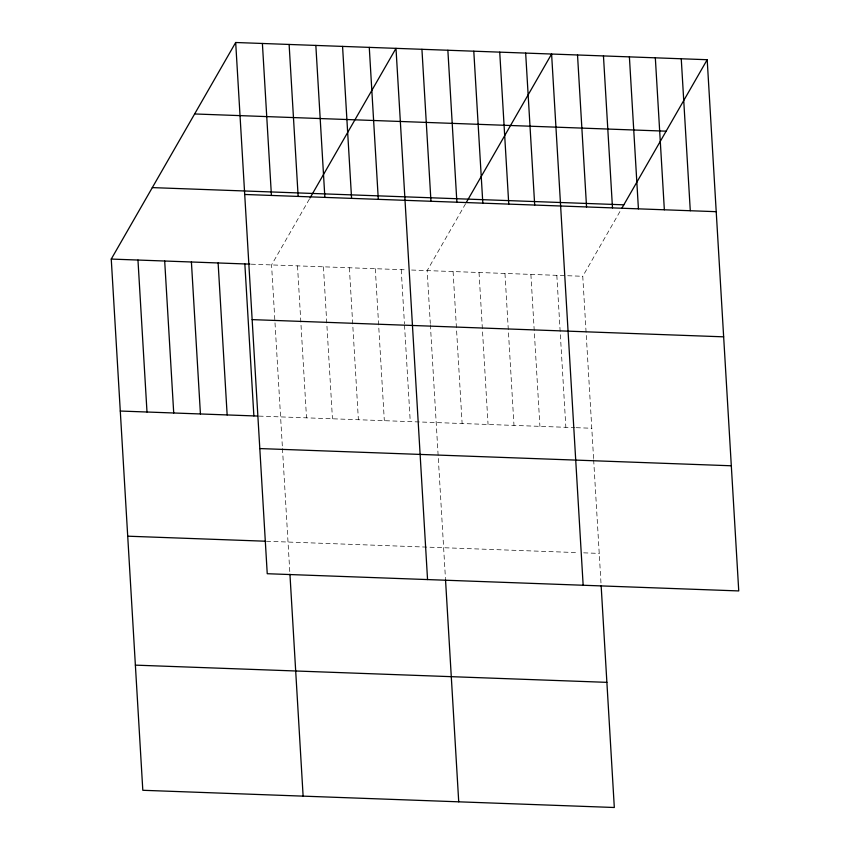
<?xml version="1.0" encoding="UTF-8"?>
<svg xmlns="http://www.w3.org/2000/svg" width="850" height="850" viewBox="0 0 850 850"><rect width="100%" height="100%" fill="white"/><g stroke="black" fill="none" stroke-linecap="round" stroke-linejoin="round"><path stroke-width="0.64" stroke-dasharray="4.25 3.19" d="M309.368 199.123L271.564 264.924L282.391 447.196M465.619 203.671L427.157 270.598L430.302 323.457M593.587 458.554L582.76 276.282L620.564 210.481M251.207 264.18L406.417 269.843M411.602 270.034L582.76 276.282M258.963 416.107L574.929 427.635M576.226 427.688L591.791 428.251M266.401 541.259L578.478 552.649M583.663 552.84L599.218 553.403M593.661 459.871L601.067 584.354M556.824 275.336L565.856 427.306M530.889 274.391L539.92 426.36M504.964 273.445L513.984 425.414M479.028 272.499L488.059 424.469M453.092 271.543L462.124 423.523M430.376 324.785L445.464 578.669M401.232 269.652L404.451 323.839M404.526 325.157L410.252 421.621M375.296 268.706L384.328 420.676M349.361 267.761L358.392 419.73M323.425 266.815L332.456 418.784M297.5 265.869L306.521 417.839M282.466 448.513L289.861 572.996"/><path stroke-width="1.27" d="M601.141 585.639L614.316 807.5L142.811 790.287L111.254 259.069L235.684 42.5L707.189 59.713L738.746 590.931L267.24 573.718L235.684 42.5M310.016 197.986L395.994 48.354L427.55 579.572M466.267 202.534L551.597 54.028L583.153 585.246M621.871 208.218L707.189 59.713M194.618 113.964L666.124 131.176M152.309 187.606L623.826 204.818M244.704 194.469L716.221 211.682M111.254 259.069L249.932 264.127M252.142 319.621L723.658 336.834M120.275 411.039L257.688 416.054M259.803 448.566L731.319 465.779M127.713 536.191L265.126 541.206M135.373 665.136L606.889 682.348M681.254 58.767L690.285 210.736M655.329 57.821L664.349 209.791M629.393 56.876L638.424 208.845M603.457 55.93L612.489 207.899M577.522 54.974L586.553 206.954M525.661 53.083L534.692 205.052M499.726 52.137L508.757 204.106M473.79 51.191L482.821 203.161M447.865 50.246L456.886 202.215M421.929 49.3L430.961 201.269M445.538 579.955L458.724 801.816M369.272 47.377L378.303 199.346M342.561 46.399L351.581 198.369M315.839 45.422L324.87 197.391M289.117 44.455L298.148 196.424M262.395 43.477L271.426 195.447M289.946 574.281L303.121 796.142M244.843 263.946L253.874 415.916M218.121 262.969L227.152 414.938M191.409 261.991L200.43 413.961M164.688 261.024L173.719 412.994M137.966 260.047L146.997 412.016"/></g></svg>
